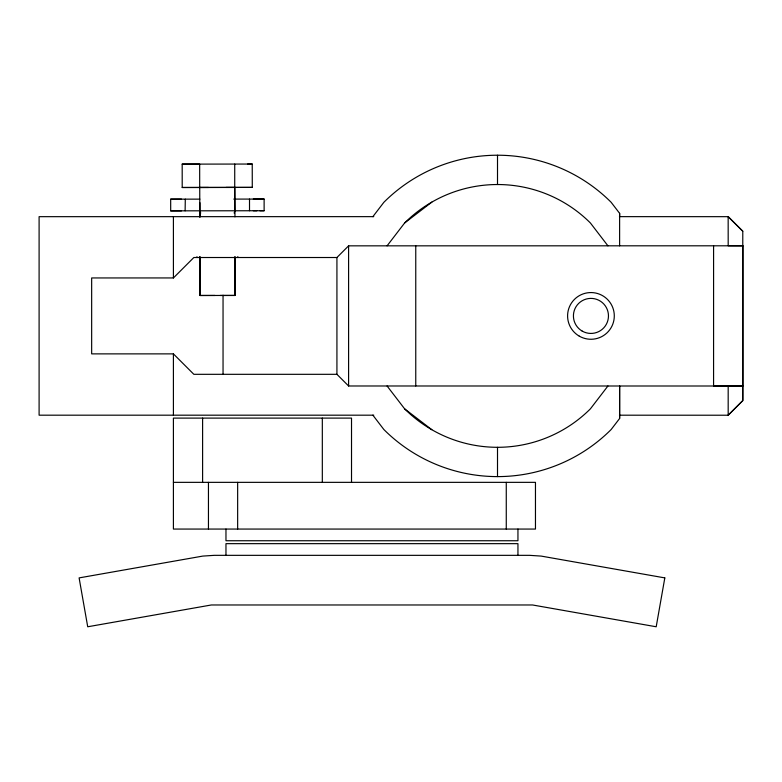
<?xml version="1.0" encoding="UTF-8"?>
<svg xmlns="http://www.w3.org/2000/svg" width="782" height="782" viewBox="0 0 782 782"><rect width="100%" height="100%" fill="white"/><g stroke="black" fill="none" stroke-linecap="round" stroke-linejoin="round"><path stroke-width="1.17" d="M619.618 418.487L619.618 385.985L619.618 418.487L611.133 429.543A160.691 160.691 0 0 1 383.884 429.543L372.877 415.183M619.618 216.643L619.618 213.339L611.133 202.284A160.691 160.691 0 0 0 383.884 202.284L372.877 216.643M713.585 245.802L713.575 386.054L742.9 386.025L742.9 245.802L728.189 245.773L728.159 216.643L742.783 231.218L742.773 400.619L728.179 415.222L619.452 415.193M728.179 386.015L728.179 415.222L742.783 400.609L742.783 386.005L348.596 385.985L336.925 374.314L193.848 374.314L173.409 353.875L91.66 353.875L91.66 277.952L173.418 277.942L193.848 257.513L336.925 257.513L348.606 245.841L742.9 245.802M199.928 216.888L199.909 202.704M742.783 231.218L728.159 216.643M234.15 213.066L234.952 210.769L234.952 216.858M387.08 245.841L404.607 223.007L431.82 202.127M607.937 385.985L590.42 408.82A131.396 131.396 0 0 1 404.607 408.82L387.08 385.985M234.727 164.073L234.727 187.445L182.206 187.494L182.186 164.132L252.234 164.044L252.283 187.397L226.018 187.436M247.65 164.044L252.234 164.044M182.206 187.494L252.283 187.397M181.502 210.837L170.691 210.847L170.681 199.166L199.879 199.136M185.295 199.146L185.119 210.837M170.691 210.847L264.13 210.739L264.12 199.068L233.779 199.097M214.942 295.459L200.006 295.488L199.869 257.395M208.471 187.465L199.733 187.475L199.821 216.8M181.492 199.156L170.681 199.166M253.309 199.078L264.12 199.068M253.329 210.749L256.848 210.749M259.868 210.749L264.13 210.739M373.776 216.643L39.1 216.673L39.1 415.183L373.776 415.183M619.442 216.643L728.179 216.673M220.201 295.459L235.04 295.449L235.001 256.789M173.409 482.347L535.465 482.347L535.465 529.062L173.409 529.062L173.409 418.106L351.519 418.106L351.519 482.347M182.186 164.132L199.664 164.122L199.693 187.485M404.607 408.82L431.82 429.699M607.937 245.841L590.42 223.007A131.396 131.396 0 0 0 404.607 223.007M199.889 210.817L199.928 216.956L199.899 210.808L200.71 213.095M234.698 187.426L234.874 210.778L234.805 187.426M234.903 257.356L235.04 295.449L200.006 295.488L199.957 256.828M234.913 257.014L234.913 257.513M249.507 199.078L249.517 210.759M619.618 213.339L619.618 245.841M517.948 529.062L517.948 540.743L225.969 540.743L225.969 529.062M517.948 555.337L517.948 543.656L225.969 543.656L225.969 555.337M506.267 482.347L506.267 529.062M497.508 155.227L497.508 184.523M497.508 447.304L497.508 476.6M415.76 245.841L415.76 385.985M348.596 245.841L348.596 385.985M336.925 257.513L336.925 374.314M322.321 418.106L322.321 482.347M237.65 482.347L237.65 529.062M223.046 295.234L223.046 374.314M208.452 482.347L208.452 529.062M202.606 418.106L202.606 482.347M173.409 216.643L173.418 277.952M173.409 353.875L173.409 415.183M196.966 257.053L196.956 257.552L196.956 257.053M199.889 257.053L199.879 257.552L199.879 257.053M664.817 577.898L656.196 626.773L532.552 604.975L211.365 604.975L87.721 626.773L79.109 577.898L202.753 556.09L214.288 555.337L529.629 555.337L541.173 556.09L664.817 577.898M237.845 257.503L237.845 257.014L237.845 257.503M579.267 336.143A23.362 23.362 0 0 0 614.3 315.918A23.362 23.362 0 0 0 579.267 295.684A23.362 23.362 0 0 0 579.267 336.143M582.189 331.089A17.517 17.517 0 0 0 608.464 315.918A17.517 17.517 0 0 0 582.189 300.738A17.517 17.517 0 0 0 582.189 331.089"/></g></svg>
